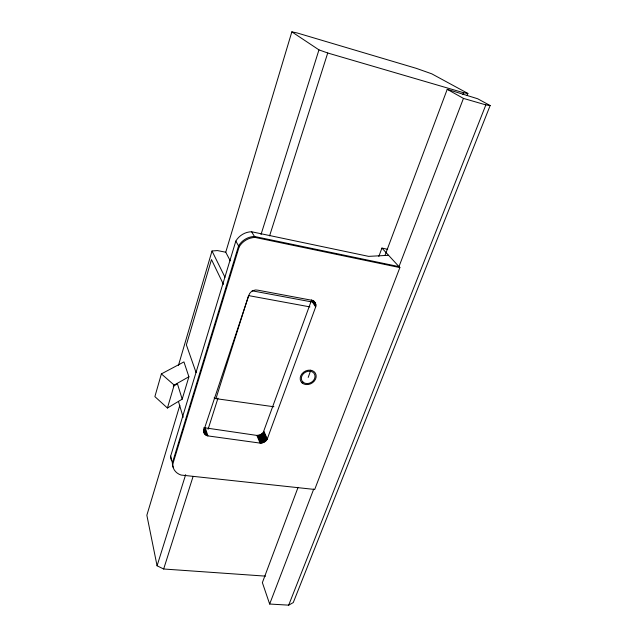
<?xml version="1.0" encoding="UTF-8"?>
<svg xmlns="http://www.w3.org/2000/svg" width="637" height="637" viewBox="0 0 637 637"><rect width="100%" height="100%" fill="white"/><g stroke="black" fill="none" stroke-linecap="round" stroke-linejoin="round"><path stroke-width="0.96" d="M315.825 306.182C316.406 303.18 313.93 300.234 310.912 300.099L258.073 290.217C254.147 289.079 249.593 291.698 248.685 295.695L204.23 429.187C202.534 432.427 205.544 436.178 208.984 436.058L259.044 442.954C262.548 443.726 266.592 441.6 267.588 438.081L315.618 307.074L315.825 306.182L311.652 299.868L263.153 432.698L260.262 434.84L256.87 435.421L203.856 427.65M161.384 373.895L154.879 396.62L167.427 408.022L182.182 399.168L188.902 376.77L183.942 361.912L161.384 373.895L174.172 385.09L167.427 408.022M178.416 365.503L212.01 250.994L217.44 250.572L225.745 252.228L230.283 260.852M179.817 405.347L146.852 515.245L157.068 565.783L163.661 569L265.573 576.143M225.745 252.228L291.85 31.85L297.2 32.973L416.319 68.358L431.743 73.812L467.892 93.448L467.176 95.303M171.584 460.718A15.766 12.684 -17.9 0 1 170.652 456.148L235.833 241.089A17.31 15.654 -31.6 0 1 251.551 231.749L368.632 256.369L388.57 255.302M172.754 464.222L239.13 246.901A17.565 15.814 -31.5 0 1 255.079 237.426L399.877 267.588L314.702 489.463L181.067 475.051A15.973 12.78 -18.1 0 1 172.754 464.222L170.652 456.148M157.068 565.783L185.654 474.676M261.011 234.543L318.962 49.869L291.85 31.85M214.143 397.91L215.935 398.643L248.597 295.608L309.924 306.891M163.661 569L193.075 476.5M208.076 429.306L217.981 398.157M269.586 235.857L327.721 52.998L318.962 49.869M308.204 377.407L310.776 370.24M378.824 256.448L381.937 248.088L387.662 249.322M298.068 487.361L262.372 582.624L269.658 604.035L288.688 605.15L293.267 602.578L490.148 105.543L477.646 98.751L447.23 89.323L385.011 255.349M462.924 94.602L463.632 92.739L467.892 93.448M269.658 604.035L313.723 489.065M447.23 89.323L463.449 98.401L398.977 266.616L254.482 236.47A17.518 15.782 -31.5 0 0 238.572 245.922L172.404 462.86A15.519 12.429 -18 0 0 173.272 467.478M288.688 605.15L485.856 104.89L490.148 105.543M301.803 382.534L302.718 381.802M173.272 386.213L177.452 383.848L182.182 399.168M174.172 385.09L188.902 376.77M215.935 398.643L273.91 406.764M252.117 290.806L311.437 301.858M463.449 98.401L485.856 104.89M327.721 52.998L463.632 92.739M381.937 248.088L399.877 267.588M314.033 301.213L315.602 303.57M313.205 300.473L315.817 304.406M312.759 300.56L315.888 305.282M311.485 300.616L315.649 306.93M251.551 231.749L255.079 237.426M235.833 241.089L239.13 246.901M212.01 250.994L224.988 277.238M223.436 284.365L211.476 259.601L186.378 344.872L196.108 372.637M263.965 431.368L267.253 438.997M263.654 431.99L266.935 439.618M263.153 432.698L266.425 440.326M262.555 433.351L265.812 440.987M261.863 433.932L265.111 441.576M261.09 434.434L264.331 442.086M260.262 434.84L263.495 442.5M259.394 435.151L262.611 442.819M258.495 435.358L261.711 443.026M257.603 435.445L260.804 443.113M256.87 435.421L260.063 443.097M205.345 428.168L207.925 435.907M204.644 427.984L207.216 435.732M204.135 428.51L206.412 435.397M203.713 428.932L205.695 434.96M203.657 430.126L205.074 434.426M203.426 430.373L204.557 433.805M203.601 431.408L204.166 433.12M178.432 401.398L183.201 417.291M302.193 382.996L301.022 381.619A8.329 6.864 -29 0 1 307.966 370.272A8.329 6.864 -29 0 1 315.53 379.134A8.329 6.864 -29 0 1 302.193 382.996M303.053 382.192L302.049 381.022A7.134 5.884 -29 0 1 308.005 371.291A7.134 5.884 -29 0 1 314.487 378.888A7.134 5.884 -29 0 1 303.053 382.192"/></g></svg>
